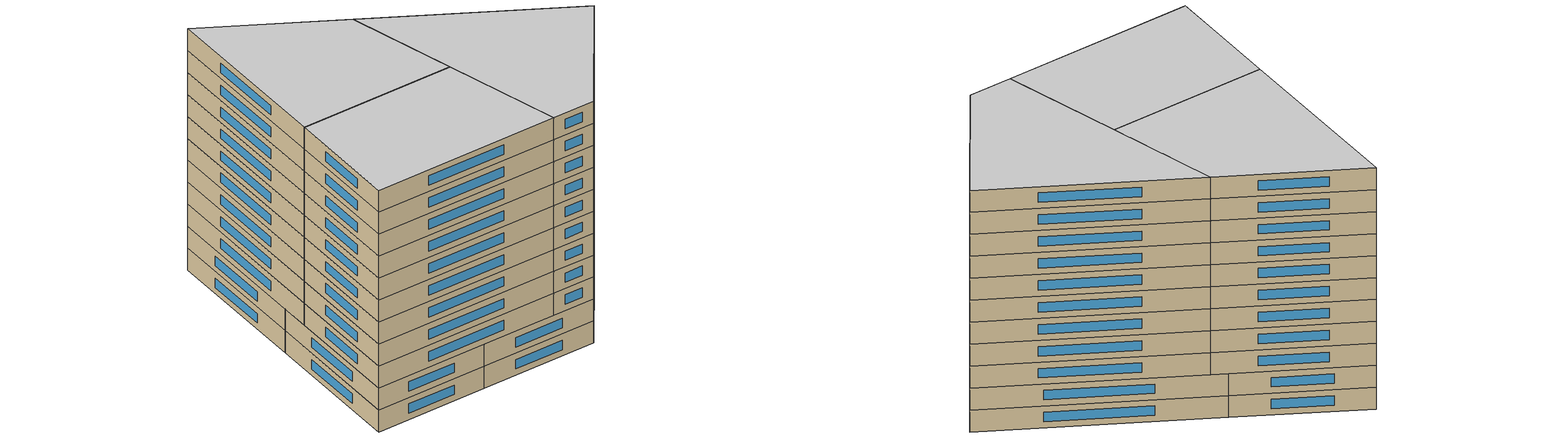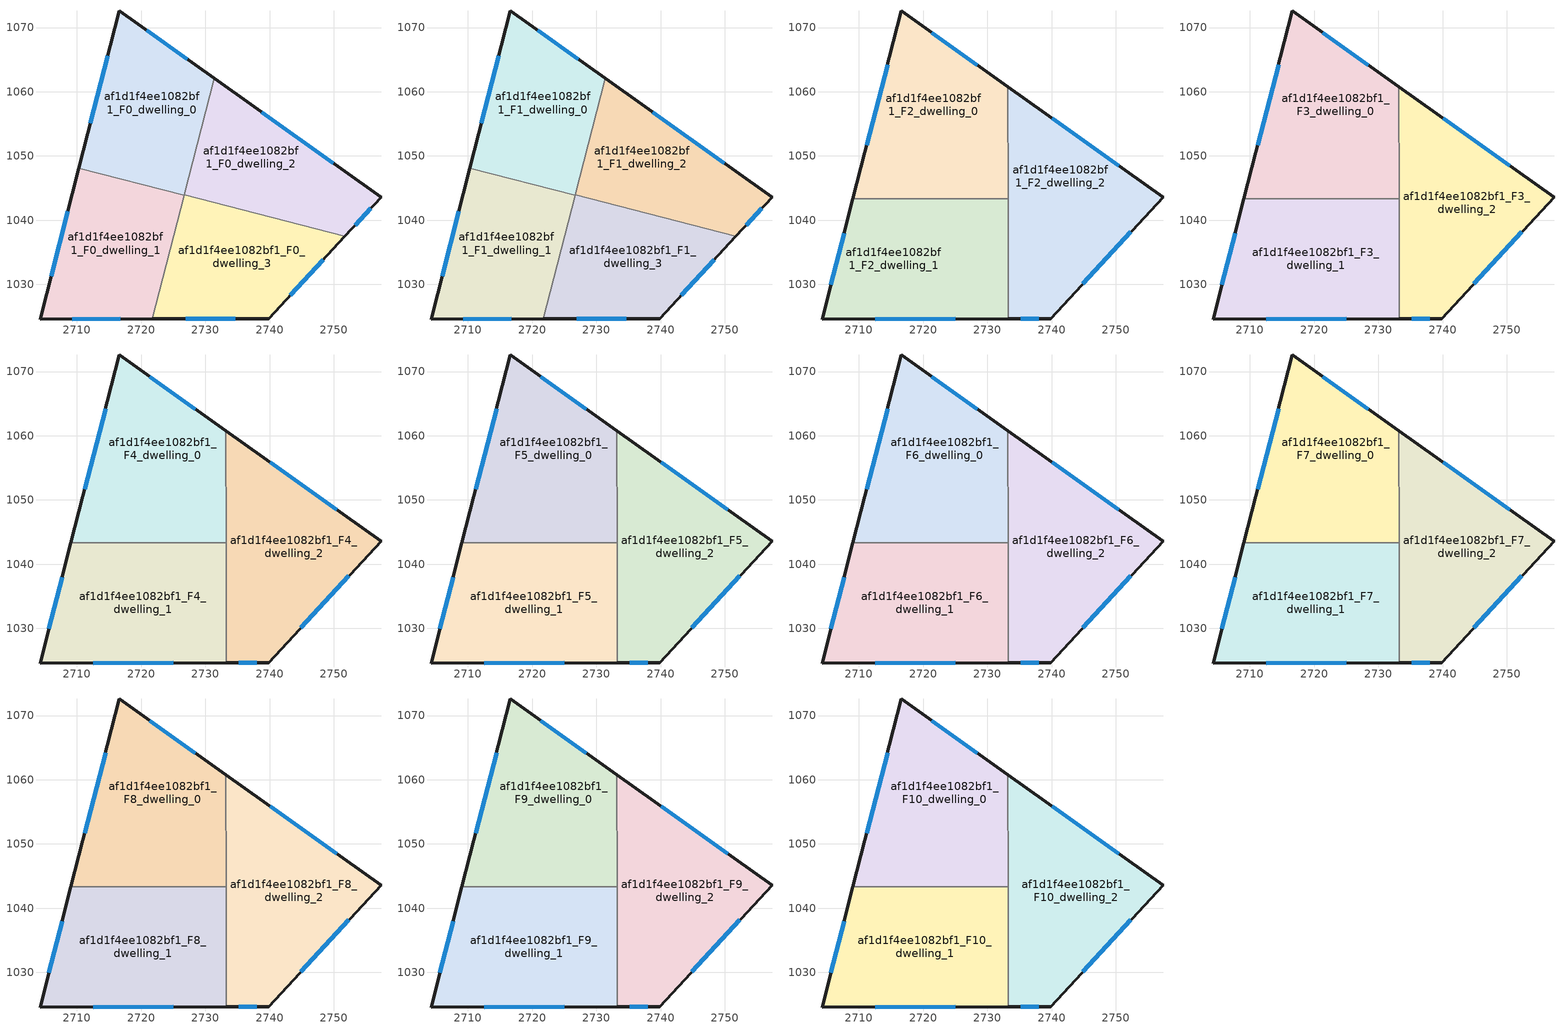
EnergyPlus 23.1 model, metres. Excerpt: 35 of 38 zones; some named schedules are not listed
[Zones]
af1d1f4ee1082bf1_F0_dwelling_0
 floor ground (EU_floor_Construction): 2731.39,1062.07 2726.7,1043.85 2710.31,1048.08 2716.62,1072.59 z0
 wall outside (EU_wall_Construction): 2731.39,1062.07 2716.62,1072.59 2710.31,1048.08 z0:3
 wall to af1d1f4ee1082bf1_F0_dwelling_1 (EU_wall_Construction): 2710.31,1048.08 2726.7,1043.85 z0:3
 wall to af1d1f4ee1082bf1_F0_dwelling_2 (EU_wall_Construction): 2726.72,1043.92 2731.39,1062.07 z0:3
 wall to af1d1f4ee1082bf1_F0_dwelling_3 (EU_wall_Construction): 2726.7,1043.85 2726.72,1043.92 z0:3
 window (EU_Window_Construction): 2714.82,1065.59 2712.11,1055.08 / 2727.17,1065.08 2720.84,1069.59 z0.86:2.14
af1d1f4ee1082bf1_F0_dwelling_1
 floor ground (EU_floor_Construction): 2726.7,1043.85 2721.74,1024.62 2704.25,1024.58 2710.31,1048.08 z0
 wall outside (EU_wall_Construction): 2710.31,1048.08 2704.25,1024.58 2721.74,1024.62 z0:3
 wall to af1d1f4ee1082bf1_F0_dwelling_3 (EU_wall_Construction): 2721.74,1024.62 2726.7,1043.85 z0:3
 window (EU_Window_Construction): 2708.58,1041.37 2705.98,1031.3 / 2709.25,1024.59 2716.74,1024.61 z0.86:2.14
af1d1f4ee1082bf1_F0_dwelling_2
 floor ground (EU_floor_Construction): 2757.36,1043.58 2751.72,1037.48 2726.72,1043.92 2731.39,1062.07 z0
 wall outside (EU_wall_Construction): 2751.72,1037.48 2757.36,1043.58 2731.39,1062.07 z0:3
 wall to af1d1f4ee1082bf1_F0_dwelling_3 (EU_wall_Construction): 2726.72,1043.92 2751.72,1037.48 z0:3
 window (EU_Window_Construction): 2753.33,1039.22 2755.75,1041.84 / 2749.94,1048.86 2738.81,1056.79 z0.86:2.14
af1d1f4ee1082bf1_F0_dwelling_3
 floor ground (EU_floor_Construction): 2751.72,1037.48 2739.86,1024.65 2721.74,1024.62 2726.72,1043.92 z0
 wall outside (EU_wall_Construction): 2721.74,1024.62 2739.86,1024.65 2751.72,1037.48 z0:3
 window (EU_Window_Construction): 2743.25,1028.31 2748.33,1033.81 / 2726.92,1024.63 2734.68,1024.64 z0.86:2.14
af1d1f4ee1082bf1_F1_dwelling_0
 floor to af1d1f4ee1082bf1_F0_dwelling_0 (EU_floor_Construction): 2731.39,1062.07 2726.7,1043.85 2710.31,1048.08 2716.62,1072.59 z3
 wall outside (EU_wall_Construction): 2731.39,1062.07 2716.62,1072.59 2710.31,1048.08 z3:6
 wall to af1d1f4ee1082bf1_F1_dwelling_1 (EU_wall_Construction): 2710.31,1048.08 2726.7,1043.85 z3:6
 wall to af1d1f4ee1082bf1_F1_dwelling_2 (EU_wall_Construction): 2726.72,1043.92 2731.39,1062.07 z3:6
 wall to af1d1f4ee1082bf1_F1_dwelling_3 (EU_wall_Construction): 2726.7,1043.85 2726.72,1043.92 z3:6
 window (EU_Window_Construction): 2714.82,1065.59 2712.11,1055.08 / 2727.17,1065.08 2720.84,1069.59 z3.86:5.14
 ceiling adiabatic (EU_roof_Construction): 2726.7,1043.85 2731.39,1062.07 2716.62,1072.59 2710.31,1048.08 z6
af1d1f4ee1082bf1_F1_dwelling_1
 floor to af1d1f4ee1082bf1_F0_dwelling_1 (EU_floor_Construction): 2726.7,1043.85 2721.74,1024.62 2704.25,1024.58 2710.31,1048.08 z3
 wall outside (EU_wall_Construction): 2710.31,1048.08 2704.25,1024.58 2721.74,1024.62 z3:6
 wall to af1d1f4ee1082bf1_F1_dwelling_3 (EU_wall_Construction): 2721.74,1024.62 2726.7,1043.85 z3:6
 window (EU_Window_Construction): 2708.58,1041.37 2705.98,1031.3 / 2709.25,1024.59 2716.74,1024.61 z3.86:5.14
 ceiling adiabatic (EU_roof_Construction): 2726.57,1043.34 2726.7,1043.85 2710.31,1048.08 2709.08,1043.3 z6
af1d1f4ee1082bf1_F1_dwelling_2
 floor to af1d1f4ee1082bf1_F0_dwelling_2 (EU_floor_Construction): 2757.36,1043.58 2751.72,1037.48 2726.72,1043.92 2731.39,1062.07 z3
 wall outside (EU_wall_Construction): 2751.72,1037.48 2757.36,1043.58 2731.39,1062.07 z3:6
 wall to af1d1f4ee1082bf1_F1_dwelling_3 (EU_wall_Construction): 2726.72,1043.92 2751.72,1037.48 z3:6
 window (EU_Window_Construction): 2753.33,1039.22 2755.75,1041.84 / 2749.94,1048.86 2738.81,1056.79 z3.86:5.14
 ceiling adiabatic (EU_roof_Construction): 2751.72,1037.48 2757.36,1043.58 2733.2,1060.79 2733.25,1042.24 z6
af1d1f4ee1082bf1_F1_dwelling_3
 floor to af1d1f4ee1082bf1_F0_dwelling_3 (EU_floor_Construction): 2751.72,1037.48 2739.86,1024.65 2721.74,1024.62 2726.72,1043.92 z3
 wall outside (EU_wall_Construction): 2721.74,1024.62 2739.86,1024.65 2751.72,1037.48 z3:6
 window (EU_Window_Construction): 2743.25,1028.31 2748.33,1033.81 / 2726.92,1024.63 2734.68,1024.64 z3.86:5.14
af1d1f4ee1082bf1_F2_dwelling_0
 floor to af1d1f4ee1082bf1_F1_dwelling_2 (EU_floor_Construction): 2733.2,1060.79 2733.25,1043.36 2728.94,1043.35 2726.72,1043.92 2731.39,1062.07 z6
 floor to af1d1f4ee1082bf1_F1_dwelling_3 (EU_floor_Construction): 2728.94,1043.35 2726.57,1043.34 2726.72,1043.92 z6
 floor adiabatic (EU_floor_Construction): 2731.39,1062.07 2726.57,1043.34 2709.08,1043.3 2716.62,1072.59 z6
 wall outside (EU_wall_Construction): 2733.2,1060.79 2716.62,1072.59 2709.08,1043.3 z6:9
 wall to af1d1f4ee1082bf1_F2_dwelling_1 (EU_wall_Construction): 2709.08,1043.3 2733.25,1043.36 z6:9
 wall to af1d1f4ee1082bf1_F2_dwelling_2 (EU_wall_Construction): 2733.25,1043.36 2733.2,1060.79 z6:9
 window (EU_Window_Construction): 2714.47,1064.22 2711.23,1051.67 / 2728.47,1064.16 2721.36,1069.22 z6.86:8.14
af1d1f4ee1082bf1_F2_dwelling_1
 floor to af1d1f4ee1082bf1_F1_dwelling_1 (EU_floor_Construction): 2726.57,1043.34 2721.74,1024.62 2704.25,1024.58 2709.08,1043.3 z6
 floor to af1d1f4ee1082bf1_F1_dwelling_3 (EU_floor_Construction): 2733.25,1042.24 2733.29,1024.64 2721.74,1024.62 2726.57,1043.34 2728.94,1043.35 z6
 floor to af1d1f4ee1082bf1_F1_dwelling_2 (EU_floor_Construction): 2733.25,1043.36 2733.25,1042.24 2728.94,1043.35 z6
 wall outside (EU_wall_Construction): 2709.08,1043.3 2704.25,1024.58 2733.29,1024.64 z6:9
 wall to af1d1f4ee1082bf1_F2_dwelling_2 (EU_wall_Construction): 2733.29,1024.64 2733.25,1043.36 z6:9
 window (EU_Window_Construction): 2707.7,1037.95 2705.63,1029.93 / 2712.55,1024.6 2725,1024.62 z6.86:8.14
af1d1f4ee1082bf1_F2_dwelling_2
 floor to af1d1f4ee1082bf1_F1_dwelling_3 (EU_floor_Construction): 2751.72,1037.48 2739.86,1024.65 2733.29,1024.64 2733.25,1042.24 z6
 floor adiabatic (EU_floor_Construction): 2757.36,1043.58 2751.72,1037.48 2733.25,1042.24 2733.2,1060.79 z6
 wall outside (EU_wall_Construction): 2733.29,1024.64 2739.86,1024.65 2757.36,1043.58 2733.2,1060.79 z6:9
 window (EU_Window_Construction): 2750.46,1048.5 2740.11,1055.87 / 2744.86,1030.06 2752.36,1038.17 / 2735.17,1024.64 2737.98,1024.65 z6.86:8.14
af1d1f4ee1082bf1_F3_dwelling_0
 floor to af1d1f4ee1082bf1_F2_dwelling_0 (EU_floor_Construction): 2733.2,1060.79 2733.25,1043.36 2709.08,1043.3 2716.62,1072.59 z9
 wall outside (EU_wall_Construction): 2733.2,1060.79 2716.62,1072.59 2709.08,1043.3 z9:12
 wall to af1d1f4ee1082bf1_F3_dwelling_1 (EU_wall_Construction): 2709.08,1043.3 2733.25,1043.36 z9:12
 wall to af1d1f4ee1082bf1_F3_dwelling_2 (EU_wall_Construction): 2733.25,1043.36 2733.2,1060.79 z9:12
 window (EU_Window_Construction): 2714.47,1064.22 2711.23,1051.67 / 2728.47,1064.16 2721.36,1069.22 z9.86:11.14
af1d1f4ee1082bf1_F3_dwelling_1
 floor to af1d1f4ee1082bf1_F2_dwelling_1 (EU_floor_Construction): 2733.25,1043.36 2733.29,1024.64 2704.25,1024.58 2709.08,1043.3 z9
 wall outside (EU_wall_Construction): 2709.08,1043.3 2704.25,1024.58 2733.29,1024.64 z9:12
 wall to af1d1f4ee1082bf1_F3_dwelling_2 (EU_wall_Construction): 2733.29,1024.64 2733.25,1043.36 z9:12
 window (EU_Window_Construction): 2707.7,1037.95 2705.63,1029.93 / 2712.55,1024.6 2725,1024.62 z9.86:11.14
af1d1f4ee1082bf1_F3_dwelling_2
 floor to af1d1f4ee1082bf1_F2_dwelling_2 (EU_floor_Construction): 2757.36,1043.58 2739.86,1024.65 2733.29,1024.64 2733.2,1060.79 z9
 wall outside (EU_wall_Construction): 2733.29,1024.64 2739.86,1024.65 2757.36,1043.58 2733.2,1060.79 z9:12
 window (EU_Window_Construction): 2750.46,1048.5 2740.11,1055.87 / 2744.86,1030.06 2752.36,1038.17 / 2735.17,1024.64 2737.98,1024.65 z9.86:11.14
af1d1f4ee1082bf1_F4_dwelling_0
 floor to af1d1f4ee1082bf1_F3_dwelling_0 (EU_floor_Construction): 2733.2,1060.79 2733.25,1043.36 2709.08,1043.3 2716.62,1072.59 z12
 wall outside (EU_wall_Construction): 2733.2,1060.79 2716.62,1072.59 2709.08,1043.3 z12:15
 wall to af1d1f4ee1082bf1_F4_dwelling_1 (EU_wall_Construction): 2709.08,1043.3 2733.25,1043.36 z12:15
 wall to af1d1f4ee1082bf1_F4_dwelling_2 (EU_wall_Construction): 2733.25,1043.36 2733.2,1060.79 z12:15
 window (EU_Window_Construction): 2714.47,1064.22 2711.23,1051.67 / 2728.47,1064.16 2721.36,1069.22 z12.86:14.14
af1d1f4ee1082bf1_F4_dwelling_1
 floor to af1d1f4ee1082bf1_F3_dwelling_1 (EU_floor_Construction): 2733.25,1043.36 2733.29,1024.64 2704.25,1024.58 2709.08,1043.3 z12
 wall outside (EU_wall_Construction): 2709.08,1043.3 2704.25,1024.58 2733.29,1024.64 z12:15
 wall to af1d1f4ee1082bf1_F4_dwelling_2 (EU_wall_Construction): 2733.29,1024.64 2733.25,1043.36 z12:15
 window (EU_Window_Construction): 2707.7,1037.95 2705.63,1029.93 / 2712.55,1024.6 2725,1024.62 z12.86:14.14
af1d1f4ee1082bf1_F4_dwelling_2
 floor to af1d1f4ee1082bf1_F3_dwelling_2 (EU_floor_Construction): 2757.36,1043.58 2739.86,1024.65 2733.29,1024.64 2733.2,1060.79 z12
 wall outside (EU_wall_Construction): 2733.29,1024.64 2739.86,1024.65 2757.36,1043.58 2733.2,1060.79 z12:15
 window (EU_Window_Construction): 2750.46,1048.5 2740.11,1055.87 / 2744.86,1030.06 2752.36,1038.17 / 2735.17,1024.64 2737.98,1024.65 z12.86:14.14
af1d1f4ee1082bf1_F5_dwelling_0
 floor to af1d1f4ee1082bf1_F4_dwelling_0 (EU_floor_Construction): 2733.2,1060.79 2733.25,1043.36 2709.08,1043.3 2716.62,1072.59 z15
 wall outside (EU_wall_Construction): 2733.2,1060.79 2716.62,1072.59 2709.08,1043.3 z15:18
 wall to af1d1f4ee1082bf1_F5_dwelling_1 (EU_wall_Construction): 2709.08,1043.3 2733.25,1043.36 z15:18
 wall to af1d1f4ee1082bf1_F5_dwelling_2 (EU_wall_Construction): 2733.25,1043.36 2733.2,1060.79 z15:18
 window (EU_Window_Construction): 2714.47,1064.22 2711.23,1051.67 / 2728.47,1064.16 2721.36,1069.22 z15.86:17.14
af1d1f4ee1082bf1_F5_dwelling_1
 floor to af1d1f4ee1082bf1_F4_dwelling_1 (EU_floor_Construction): 2733.25,1043.36 2733.29,1024.64 2704.25,1024.58 2709.08,1043.3 z15
 wall outside (EU_wall_Construction): 2709.08,1043.3 2704.25,1024.58 2733.29,1024.64 z15:18
 wall to af1d1f4ee1082bf1_F5_dwelling_2 (EU_wall_Construction): 2733.29,1024.64 2733.25,1043.36 z15:18
 window (EU_Window_Construction): 2707.7,1037.95 2705.63,1029.93 / 2712.55,1024.6 2725,1024.62 z15.86:17.14
af1d1f4ee1082bf1_F5_dwelling_2
 floor to af1d1f4ee1082bf1_F4_dwelling_2 (EU_floor_Construction): 2757.36,1043.58 2739.86,1024.65 2733.29,1024.64 2733.2,1060.79 z15
 wall outside (EU_wall_Construction): 2733.29,1024.64 2739.86,1024.65 2757.36,1043.58 2733.2,1060.79 z15:18
 window (EU_Window_Construction): 2750.46,1048.5 2740.11,1055.87 / 2744.86,1030.06 2752.36,1038.17 / 2735.17,1024.64 2737.98,1024.65 z15.86:17.14
af1d1f4ee1082bf1_F6_dwelling_0
 floor to af1d1f4ee1082bf1_F5_dwelling_0 (EU_floor_Construction): 2733.2,1060.79 2733.25,1043.36 2709.08,1043.3 2716.62,1072.59 z18
 wall outside (EU_wall_Construction): 2733.2,1060.79 2716.62,1072.59 2709.08,1043.3 z18:21
 wall to af1d1f4ee1082bf1_F6_dwelling_1 (EU_wall_Construction): 2709.08,1043.3 2733.25,1043.36 z18:21
 wall to af1d1f4ee1082bf1_F6_dwelling_2 (EU_wall_Construction): 2733.25,1043.36 2733.2,1060.79 z18:21
 window (EU_Window_Construction): 2714.47,1064.22 2711.23,1051.67 / 2728.47,1064.16 2721.36,1069.22 z18.86:20.14
af1d1f4ee1082bf1_F6_dwelling_1
 floor to af1d1f4ee1082bf1_F5_dwelling_1 (EU_floor_Construction): 2733.25,1043.36 2733.29,1024.64 2704.25,1024.58 2709.08,1043.3 z18
 wall outside (EU_wall_Construction): 2709.08,1043.3 2704.25,1024.58 2733.29,1024.64 z18:21
 wall to af1d1f4ee1082bf1_F6_dwelling_2 (EU_wall_Construction): 2733.29,1024.64 2733.25,1043.36 z18:21
 window (EU_Window_Construction): 2707.7,1037.95 2705.63,1029.93 / 2712.55,1024.6 2725,1024.62 z18.86:20.14
af1d1f4ee1082bf1_F6_dwelling_2
 floor to af1d1f4ee1082bf1_F5_dwelling_2 (EU_floor_Construction): 2757.36,1043.58 2739.86,1024.65 2733.29,1024.64 2733.2,1060.79 z18
 wall outside (EU_wall_Construction): 2733.29,1024.64 2739.86,1024.65 2757.36,1043.58 2733.2,1060.79 z18:21
 window (EU_Window_Construction): 2750.46,1048.5 2740.11,1055.87 / 2744.86,1030.06 2752.36,1038.17 / 2735.17,1024.64 2737.98,1024.65 z18.86:20.14
af1d1f4ee1082bf1_F7_dwelling_0
 floor to af1d1f4ee1082bf1_F6_dwelling_0 (EU_floor_Construction): 2733.2,1060.79 2733.25,1043.36 2709.08,1043.3 2716.62,1072.59 z21
 wall outside (EU_wall_Construction): 2733.2,1060.79 2716.62,1072.59 2709.08,1043.3 z21:24
 wall to af1d1f4ee1082bf1_F7_dwelling_1 (EU_wall_Construction): 2709.08,1043.3 2733.25,1043.36 z21:24
 wall to af1d1f4ee1082bf1_F7_dwelling_2 (EU_wall_Construction): 2733.25,1043.36 2733.2,1060.79 z21:24
 window (EU_Window_Construction): 2714.47,1064.22 2711.23,1051.67 / 2728.47,1064.16 2721.36,1069.22 z21.86:23.14
af1d1f4ee1082bf1_F7_dwelling_1
 floor to af1d1f4ee1082bf1_F6_dwelling_1 (EU_floor_Construction): 2733.25,1043.36 2733.29,1024.64 2704.25,1024.58 2709.08,1043.3 z21
 wall outside (EU_wall_Construction): 2709.08,1043.3 2704.25,1024.58 2733.29,1024.64 z21:24
 wall to af1d1f4ee1082bf1_F7_dwelling_2 (EU_wall_Construction): 2733.29,1024.64 2733.25,1043.36 z21:24
 window (EU_Window_Construction): 2707.7,1037.95 2705.63,1029.93 / 2712.55,1024.6 2725,1024.62 z21.86:23.14
af1d1f4ee1082bf1_F7_dwelling_2
 floor to af1d1f4ee1082bf1_F6_dwelling_2 (EU_floor_Construction): 2757.36,1043.58 2739.86,1024.65 2733.29,1024.64 2733.2,1060.79 z21
 wall outside (EU_wall_Construction): 2733.29,1024.64 2739.86,1024.65 2757.36,1043.58 2733.2,1060.79 z21:24
 window (EU_Window_Construction): 2750.46,1048.5 2740.11,1055.87 / 2744.86,1030.06 2752.36,1038.17 / 2735.17,1024.64 2737.98,1024.65 z21.86:23.14
af1d1f4ee1082bf1_F8_dwelling_0
 floor to af1d1f4ee1082bf1_F7_dwelling_0 (EU_floor_Construction): 2733.2,1060.79 2733.25,1043.36 2709.08,1043.3 2716.62,1072.59 z24
 wall outside (EU_wall_Construction): 2733.2,1060.79 2716.62,1072.59 2709.08,1043.3 z24:27
 wall to af1d1f4ee1082bf1_F8_dwelling_1 (EU_wall_Construction): 2709.08,1043.3 2733.25,1043.36 z24:27
 wall to af1d1f4ee1082bf1_F8_dwelling_2 (EU_wall_Construction): 2733.25,1043.36 2733.2,1060.79 z24:27
 window (EU_Window_Construction): 2714.47,1064.22 2711.23,1051.67 / 2728.47,1064.16 2721.36,1069.22 z24.86:26.14
af1d1f4ee1082bf1_F8_dwelling_1
 floor to af1d1f4ee1082bf1_F7_dwelling_1 (EU_floor_Construction): 2733.25,1043.36 2733.29,1024.64 2704.25,1024.58 2709.08,1043.3 z24
 wall outside (EU_wall_Construction): 2709.08,1043.3 2704.25,1024.58 2733.29,1024.64 z24:27
 wall to af1d1f4ee1082bf1_F8_dwelling_2 (EU_wall_Construction): 2733.29,1024.64 2733.25,1043.36 z24:27
 window (EU_Window_Construction): 2707.7,1037.95 2705.63,1029.93 / 2712.55,1024.6 2725,1024.62 z24.86:26.14
af1d1f4ee1082bf1_F8_dwelling_2
 floor to af1d1f4ee1082bf1_F7_dwelling_2 (EU_floor_Construction): 2757.36,1043.58 2739.86,1024.65 2733.29,1024.64 2733.2,1060.79 z24
 wall outside (EU_wall_Construction): 2733.29,1024.64 2739.86,1024.65 2757.36,1043.58 2733.2,1060.79 z24:27
 window (EU_Window_Construction): 2750.46,1048.5 2740.11,1055.87 / 2744.86,1030.06 2752.36,1038.17 / 2735.17,1024.64 2737.98,1024.65 z24.86:26.14
af1d1f4ee1082bf1_F9_dwelling_0
 floor to af1d1f4ee1082bf1_F8_dwelling_0 (EU_floor_Construction): 2733.2,1060.79 2733.25,1043.36 2709.08,1043.3 2716.62,1072.59 z27
 wall outside (EU_wall_Construction): 2733.2,1060.79 2716.62,1072.59 2709.08,1043.3 z27:30
 wall to af1d1f4ee1082bf1_F9_dwelling_1 (EU_wall_Construction): 2709.08,1043.3 2733.25,1043.36 z27:30
 wall to af1d1f4ee1082bf1_F9_dwelling_2 (EU_wall_Construction): 2733.25,1043.36 2733.2,1060.79 z27:30
 window (EU_Window_Construction): 2714.47,1064.22 2711.23,1051.67 / 2728.47,1064.16 2721.36,1069.22 z27.86:29.14
af1d1f4ee1082bf1_F9_dwelling_1
 floor to af1d1f4ee1082bf1_F8_dwelling_1 (EU_floor_Construction): 2733.25,1043.36 2733.29,1024.64 2704.25,1024.58 2709.08,1043.3 z27
 wall outside (EU_wall_Construction): 2709.08,1043.3 2704.25,1024.58 2733.29,1024.64 z27:30
 wall to af1d1f4ee1082bf1_F9_dwelling_2 (EU_wall_Construction): 2733.29,1024.64 2733.25,1043.36 z27:30
 window (EU_Window_Construction): 2707.7,1037.95 2705.63,1029.93 / 2712.55,1024.6 2725,1024.62 z27.86:29.14
af1d1f4ee1082bf1_F9_dwelling_2
 floor to af1d1f4ee1082bf1_F8_dwelling_2 (EU_floor_Construction): 2757.36,1043.58 2739.86,1024.65 2733.29,1024.64 2733.2,1060.79 z27
 wall outside (EU_wall_Construction): 2733.29,1024.64 2739.86,1024.65 2757.36,1043.58 2733.2,1060.79 z27:30
 window (EU_Window_Construction): 2750.46,1048.5 2740.11,1055.87 / 2744.86,1030.06 2752.36,1038.17 / 2735.17,1024.64 2737.98,1024.65 z27.86:29.14
af1d1f4ee1082bf1_F10_dwelling_0
 floor to af1d1f4ee1082bf1_F9_dwelling_0 (EU_floor_Construction): 2733.2,1060.79 2733.25,1043.36 2709.08,1043.3 2716.62,1072.59 z30
 wall outside (EU_wall_Construction): 2733.2,1060.79 2716.62,1072.59 2709.08,1043.3 z30:33
 wall to af1d1f4ee1082bf1_F10_dwelling_1 (EU_wall_Construction): 2709.08,1043.3 2733.25,1043.36 z30:33
 wall to af1d1f4ee1082bf1_F10_dwelling_2 (EU_wall_Construction): 2733.25,1043.36 2733.2,1060.79 z30:33
 window (EU_Window_Construction): 2714.47,1064.22 2711.23,1051.67 / 2728.47,1064.16 2721.36,1069.22 z30.86:32.14
 ceiling to af1d1f4ee1082bf1_F11_dwelling_0 (EU_floor_Construction): 2733.25,1043.36 2733.2,1060.79 2716.62,1072.59 2709.08,1043.3 z33
af1d1f4ee1082bf1_F10_dwelling_1
 floor to af1d1f4ee1082bf1_F9_dwelling_1 (EU_floor_Construction): 2733.25,1043.36 2733.29,1024.64 2704.25,1024.58 2709.08,1043.3 z30
 wall outside (EU_wall_Construction): 2709.08,1043.3 2704.25,1024.58 2733.29,1024.64 z30:33
 wall to af1d1f4ee1082bf1_F10_dwelling_2 (EU_wall_Construction): 2733.29,1024.64 2733.25,1043.36 z30:33
 window (EU_Window_Construction): 2707.7,1037.95 2705.63,1029.93 / 2712.55,1024.6 2725,1024.62 z30.86:32.14
 ceiling to af1d1f4ee1082bf1_F11_dwelling_1 (EU_floor_Construction): 2733.29,1024.64 2733.25,1043.36 2709.08,1043.3 2704.25,1024.58 z33
af1d1f4ee1082bf1_F10_dwelling_2
 floor to af1d1f4ee1082bf1_F9_dwelling_2 (EU_floor_Construction): 2757.36,1043.58 2739.86,1024.65 2733.29,1024.64 2733.2,1060.79 z30
 wall outside (EU_wall_Construction): 2733.29,1024.64 2739.86,1024.65 2757.36,1043.58 2733.2,1060.79 z30:33
 window (EU_Window_Construction): 2750.46,1048.5 2740.11,1055.87 / 2744.86,1030.06 2752.36,1038.17 / 2735.17,1024.64 2737.98,1024.65 z30.86:32.14
 ceiling to af1d1f4ee1082bf1_F11_dwelling_2 (EU_floor_Construction): 2739.86,1024.65 2757.36,1043.58 2733.2,1060.79 2733.29,1024.64 z33
[Building]
EU S2 Campaign: North Axis=0; Terrain=City; Solar Distribution=FullExterior
[Site:Location]
Helsinki-Vantaa.AP: Latitude=60.317; Longitude=24.963; Time Zone=2; Elevation=54.6
[SizingPeriod:WeatherFileDays]
AnnualSizingPeriod: Begin Month=1; Begin Day of Month=1; End Month=12; End Day of Month=31; Day of Week for Start Day=Monday; Use Weather File Daylight Saving Period=No; Use Weather File Rain and Snow Indicators=No
[MATERIAL]
EU_InternalMass_Material: Roughness=MediumRough; Thickness=0.1; Conductivity=1; Density=1800; Specific Heat=900; Thermal Absorptance=0.9; Solar Absorptance=0.7; Visible Absorptance=0.7
[MATERIAL:NOMASS] Roughness=MediumRough; Thermal Absorptance=0.9; Solar Absorptance=0.7; Visible Absorptance=0.7
Name | Thermal Resistance
EU_wall_NoMass | 5.91765
EU_roof_NoMass | 11.1778
EU_floor_NoMass | 6.2875
[WINDOWMATERIAL:SIMPLEGLAZINGSYSTEM]
EU_Window_SimpleGlazing: UFactor=0.994035; Solar Heat Gain Coefficient=0.7; Visible Transmittance=0.7
[CONSTRUCTION]
EU_wall_Construction: EU_wall_NoMass
EU_roof_Construction: EU_roof_NoMass
EU_floor_Construction: EU_floor_NoMass
EU_Window_Construction: EU_Window_SimpleGlazing
EU_InternalMass_Construction: EU_InternalMass_Material
[ZONE] Type=1; Multiplier=1; Ceiling Height=autocalculate; Floor Area=autocalculate; Part of Total Floor Area=Yes
Name | Volume
af1d1f4ee1082bf1_F0_dwelling_0; af1d1f4ee1082bf1_F1_dwelling_0 | 1120.44
af1d1f4ee1082bf1_F2_dwelling_0; af1d1f4ee1082bf1_F3_dwelling_0; af1d1f4ee1082bf1_F4_dwelling_0; af1d1f4ee1082bf1_F5_dwelling_0; af1d1f4ee1082bf1_F6_dwelling_0; af1d1f4ee1082bf1_F7_dwelling_0; af1d1f4ee1082bf1_F8_dwelling_0; af1d1f4ee1082bf1_F9_dwelling_0; af1d1f4ee1082bf1_F10_dwelling_0; af1d1f4ee1082bf1_F2_dwelling_2; af1d1f4ee1082bf1_F3_dwelling_2; af1d1f4ee1082bf1_F4_dwelling_2; af1d1f4ee1082bf1_F5_dwelling_2; af1d1f4ee1082bf1_F6_dwelling_2; af1d1f4ee1082bf1_F7_dwelling_2; af1d1f4ee1082bf1_F8_dwelling_2; af1d1f4ee1082bf1_F9_dwelling_2; af1d1f4ee1082bf1_F10_dwelling_2 | 1493.86
af1d1f4ee1082bf1_F0_dwelling_1; af1d1f4ee1082bf1_F1_dwelling_1 | 1120.39
af1d1f4ee1082bf1_F2_dwelling_1; af1d1f4ee1082bf1_F3_dwelling_1; af1d1f4ee1082bf1_F4_dwelling_1; af1d1f4ee1082bf1_F5_dwelling_1; af1d1f4ee1082bf1_F6_dwelling_1; af1d1f4ee1082bf1_F7_dwelling_1; af1d1f4ee1082bf1_F8_dwelling_1; af1d1f4ee1082bf1_F9_dwelling_1; af1d1f4ee1082bf1_F10_dwelling_1 | 1493.82
af1d1f4ee1082bf1_F0_dwelling_2; af1d1f4ee1082bf1_F1_dwelling_2 | 1120.37
af1d1f4ee1082bf1_F0_dwelling_3; af1d1f4ee1082bf1_F1_dwelling_3 | 1120.4
[INTERNALMASS] Construction=EU_InternalMass_Construction
Name | Zone or ZoneList | Surface Area
af1d1f4ee1082bf1_F0_dwelling_0_EU_InternalMass | af1d1f4ee1082bf1_F0_dwelling_0 | 373.475
af1d1f4ee1082bf1_F0_dwelling_1_EU_InternalMass | af1d1f4ee1082bf1_F0_dwelling_1 | 373.458
af1d1f4ee1082bf1_F0_dwelling_2_EU_InternalMass | af1d1f4ee1082bf1_F0_dwelling_2 | 373.462
af1d1f4ee1082bf1_F0_dwelling_3_EU_InternalMass | af1d1f4ee1082bf1_F0_dwelling_3 | 373.465
af1d1f4ee1082bf1_F1_dwelling_0_EU_InternalMass | af1d1f4ee1082bf1_F1_dwelling_0 | 373.475
af1d1f4ee1082bf1_F1_dwelling_1_EU_InternalMass | af1d1f4ee1082bf1_F1_dwelling_1 | 373.458
af1d1f4ee1082bf1_F1_dwelling_2_EU_InternalMass | af1d1f4ee1082bf1_F1_dwelling_2 | 373.462
af1d1f4ee1082bf1_F1_dwelling_3_EU_InternalMass | af1d1f4ee1082bf1_F1_dwelling_3 | 373.465
af1d1f4ee1082bf1_F2_dwelling_0_EU_InternalMass | af1d1f4ee1082bf1_F2_dwelling_0 | 497.957
af1d1f4ee1082bf1_F2_dwelling_1_EU_InternalMass | af1d1f4ee1082bf1_F2_dwelling_1 | 497.939
af1d1f4ee1082bf1_F2_dwelling_2_EU_InternalMass | af1d1f4ee1082bf1_F2_dwelling_2 | 497.954
af1d1f4ee1082bf1_F3_dwelling_0_EU_InternalMass | af1d1f4ee1082bf1_F3_dwelling_0 | 497.957
af1d1f4ee1082bf1_F3_dwelling_1_EU_InternalMass | af1d1f4ee1082bf1_F3_dwelling_1 | 497.939
af1d1f4ee1082bf1_F3_dwelling_2_EU_InternalMass | af1d1f4ee1082bf1_F3_dwelling_2 | 497.954
af1d1f4ee1082bf1_F4_dwelling_0_EU_InternalMass | af1d1f4ee1082bf1_F4_dwelling_0 | 497.957
af1d1f4ee1082bf1_F4_dwelling_1_EU_InternalMass | af1d1f4ee1082bf1_F4_dwelling_1 | 497.939
af1d1f4ee1082bf1_F4_dwelling_2_EU_InternalMass | af1d1f4ee1082bf1_F4_dwelling_2 | 497.954
af1d1f4ee1082bf1_F5_dwelling_0_EU_InternalMass | af1d1f4ee1082bf1_F5_dwelling_0 | 497.957
af1d1f4ee1082bf1_F5_dwelling_1_EU_InternalMass | af1d1f4ee1082bf1_F5_dwelling_1 | 497.939
af1d1f4ee1082bf1_F5_dwelling_2_EU_InternalMass | af1d1f4ee1082bf1_F5_dwelling_2 | 497.954
af1d1f4ee1082bf1_F6_dwelling_0_EU_InternalMass | af1d1f4ee1082bf1_F6_dwelling_0 | 497.957
af1d1f4ee1082bf1_F6_dwelling_1_EU_InternalMass | af1d1f4ee1082bf1_F6_dwelling_1 | 497.939
af1d1f4ee1082bf1_F6_dwelling_2_EU_InternalMass | af1d1f4ee1082bf1_F6_dwelling_2 | 497.954
af1d1f4ee1082bf1_F7_dwelling_0_EU_InternalMass | af1d1f4ee1082bf1_F7_dwelling_0 | 497.957
af1d1f4ee1082bf1_F7_dwelling_1_EU_InternalMass | af1d1f4ee1082bf1_F7_dwelling_1 | 497.939
af1d1f4ee1082bf1_F7_dwelling_2_EU_InternalMass | af1d1f4ee1082bf1_F7_dwelling_2 | 497.954
af1d1f4ee1082bf1_F8_dwelling_0_EU_InternalMass | af1d1f4ee1082bf1_F8_dwelling_0 | 497.957
af1d1f4ee1082bf1_F8_dwelling_1_EU_InternalMass | af1d1f4ee1082bf1_F8_dwelling_1 | 497.939
af1d1f4ee1082bf1_F8_dwelling_2_EU_InternalMass | af1d1f4ee1082bf1_F8_dwelling_2 | 497.954
af1d1f4ee1082bf1_F9_dwelling_0_EU_InternalMass | af1d1f4ee1082bf1_F9_dwelling_0 | 497.957
af1d1f4ee1082bf1_F9_dwelling_1_EU_InternalMass | af1d1f4ee1082bf1_F9_dwelling_1 | 497.939
af1d1f4ee1082bf1_F9_dwelling_2_EU_InternalMass | af1d1f4ee1082bf1_F9_dwelling_2 | 497.954
af1d1f4ee1082bf1_F10_dwelling_0_EU_InternalMass | af1d1f4ee1082bf1_F10_dwelling_0 | 497.957
af1d1f4ee1082bf1_F10_dwelling_1_EU_InternalMass | af1d1f4ee1082bf1_F10_dwelling_1 | 497.939
af1d1f4ee1082bf1_F10_dwelling_2_EU_InternalMass | af1d1f4ee1082bf1_F10_dwelling_2 | 497.954
[OTHEREQUIPMENT] Fuel Type=Electricity; Design Level Calculation Method=Watts/Area; Power per Zone Floor Area=1; Fraction Latent=0; Fraction Radiant=0; Fraction Lost=0; Carbon Dioxide Generation Rate=0; EndUse Subcategory=EU_Step8_InternalGains
Name | Zone or ZoneList or Space or SpaceList | Schedule
EU_Step8_InternalGain_af1d1f4ee1082bf1_F0_dwelling_0_f000 | af1d1f4ee1082bf1_F0_dwelling_0 | EU_Step8_GainSchedule_af1d1f4ee1082bf1_F0_dwelling_0_f000
EU_Step8_InternalGain_af1d1f4ee1082bf1_F0_dwelling_1_f000 | af1d1f4ee1082bf1_F0_dwelling_1 | EU_Step8_GainSchedule_af1d1f4ee1082bf1_F0_dwelling_1_f000
EU_Step8_InternalGain_af1d1f4ee1082bf1_F0_dwelling_2_f000 | af1d1f4ee1082bf1_F0_dwelling_2 | EU_Step8_GainSchedule_af1d1f4ee1082bf1_F0_dwelling_2_f000
EU_Step8_InternalGain_af1d1f4ee1082bf1_F0_dwelling_3_f000 | af1d1f4ee1082bf1_F0_dwelling_3 | EU_Step8_GainSchedule_af1d1f4ee1082bf1_F0_dwelling_3_f000
EU_Step8_InternalGain_af1d1f4ee1082bf1_F1_dwelling_0_f000 | af1d1f4ee1082bf1_F1_dwelling_0 | EU_Step8_GainSchedule_af1d1f4ee1082bf1_F1_dwelling_0_f000
EU_Step8_InternalGain_af1d1f4ee1082bf1_F1_dwelling_1_f000 | af1d1f4ee1082bf1_F1_dwelling_1 | EU_Step8_GainSchedule_af1d1f4ee1082bf1_F1_dwelling_1_f000
EU_Step8_InternalGain_af1d1f4ee1082bf1_F1_dwelling_2_f000 | af1d1f4ee1082bf1_F1_dwelling_2 | EU_Step8_GainSchedule_af1d1f4ee1082bf1_F1_dwelling_2_f000
EU_Step8_InternalGain_af1d1f4ee1082bf1_F1_dwelling_3_f000 | af1d1f4ee1082bf1_F1_dwelling_3 | EU_Step8_GainSchedule_af1d1f4ee1082bf1_F1_dwelling_3_f000
EU_Step8_InternalGain_af1d1f4ee1082bf1_F2_dwelling_0_f000 | af1d1f4ee1082bf1_F2_dwelling_0 | EU_Step8_GainSchedule_af1d1f4ee1082bf1_F2_dwelling_0_f000
EU_Step8_InternalGain_af1d1f4ee1082bf1_F2_dwelling_1_f000 | af1d1f4ee1082bf1_F2_dwelling_1 | EU_Step8_GainSchedule_af1d1f4ee1082bf1_F2_dwelling_1_f000
EU_Step8_InternalGain_af1d1f4ee1082bf1_F2_dwelling_2_f000 | af1d1f4ee1082bf1_F2_dwelling_2 | EU_Step8_GainSchedule_af1d1f4ee1082bf1_F2_dwelling_2_f000
EU_Step8_InternalGain_af1d1f4ee1082bf1_F3_dwelling_0_f000 | af1d1f4ee1082bf1_F3_dwelling_0 | EU_Step8_GainSchedule_af1d1f4ee1082bf1_F3_dwelling_0_f000
EU_Step8_InternalGain_af1d1f4ee1082bf1_F3_dwelling_1_f000 | af1d1f4ee1082bf1_F3_dwelling_1 | EU_Step8_GainSchedule_af1d1f4ee1082bf1_F3_dwelling_1_f000
EU_Step8_InternalGain_af1d1f4ee1082bf1_F3_dwelling_2_f000 | af1d1f4ee1082bf1_F3_dwelling_2 | EU_Step8_GainSchedule_af1d1f4ee1082bf1_F3_dwelling_2_f000
EU_Step8_InternalGain_af1d1f4ee1082bf1_F4_dwelling_0_f000 | af1d1f4ee1082bf1_F4_dwelling_0 | EU_Step8_GainSchedule_af1d1f4ee1082bf1_F4_dwelling_0_f000
EU_Step8_InternalGain_af1d1f4ee1082bf1_F4_dwelling_1_f000 | af1d1f4ee1082bf1_F4_dwelling_1 | EU_Step8_GainSchedule_af1d1f4ee1082bf1_F4_dwelling_1_f000
EU_Step8_InternalGain_af1d1f4ee1082bf1_F4_dwelling_2_f000 | af1d1f4ee1082bf1_F4_dwelling_2 | EU_Step8_GainSchedule_af1d1f4ee1082bf1_F4_dwelling_2_f000
EU_Step8_InternalGain_af1d1f4ee1082bf1_F5_dwelling_0_f000 | af1d1f4ee1082bf1_F5_dwelling_0 | EU_Step8_GainSchedule_af1d1f4ee1082bf1_F5_dwelling_0_f000
EU_Step8_InternalGain_af1d1f4ee1082bf1_F5_dwelling_1_f000 | af1d1f4ee1082bf1_F5_dwelling_1 | EU_Step8_GainSchedule_af1d1f4ee1082bf1_F5_dwelling_1_f000
EU_Step8_InternalGain_af1d1f4ee1082bf1_F5_dwelling_2_f000 | af1d1f4ee1082bf1_F5_dwelling_2 | EU_Step8_GainSchedule_af1d1f4ee1082bf1_F5_dwelling_2_f000
EU_Step8_InternalGain_af1d1f4ee1082bf1_F6_dwelling_0_f000 | af1d1f4ee1082bf1_F6_dwelling_0 | EU_Step8_GainSchedule_af1d1f4ee1082bf1_F6_dwelling_0_f000
EU_Step8_InternalGain_af1d1f4ee1082bf1_F6_dwelling_1_f000 | af1d1f4ee1082bf1_F6_dwelling_1 | EU_Step8_GainSchedule_af1d1f4ee1082bf1_F6_dwelling_1_f000
EU_Step8_InternalGain_af1d1f4ee1082bf1_F6_dwelling_2_f000 | af1d1f4ee1082bf1_F6_dwelling_2 | EU_Step8_GainSchedule_af1d1f4ee1082bf1_F6_dwelling_2_f000
EU_Step8_InternalGain_af1d1f4ee1082bf1_F7_dwelling_0_f000 | af1d1f4ee1082bf1_F7_dwelling_0 | EU_Step8_GainSchedule_af1d1f4ee1082bf1_F7_dwelling_0_f000
EU_Step8_InternalGain_af1d1f4ee1082bf1_F7_dwelling_1_f000 | af1d1f4ee1082bf1_F7_dwelling_1 | EU_Step8_GainSchedule_af1d1f4ee1082bf1_F7_dwelling_1_f000
EU_Step8_InternalGain_af1d1f4ee1082bf1_F7_dwelling_2_f000 | af1d1f4ee1082bf1_F7_dwelling_2 | EU_Step8_GainSchedule_af1d1f4ee1082bf1_F7_dwelling_2_f000
EU_Step8_InternalGain_af1d1f4ee1082bf1_F8_dwelling_0_f000 | af1d1f4ee1082bf1_F8_dwelling_0 | EU_Step8_GainSchedule_af1d1f4ee1082bf1_F8_dwelling_0_f000
EU_Step8_InternalGain_af1d1f4ee1082bf1_F8_dwelling_1_f000 | af1d1f4ee1082bf1_F8_dwelling_1 | EU_Step8_GainSchedule_af1d1f4ee1082bf1_F8_dwelling_1_f000
EU_Step8_InternalGain_af1d1f4ee1082bf1_F8_dwelling_2_f000 | af1d1f4ee1082bf1_F8_dwelling_2 | EU_Step8_GainSchedule_af1d1f4ee1082bf1_F8_dwelling_2_f000
EU_Step8_InternalGain_af1d1f4ee1082bf1_F9_dwelling_0_f000 | af1d1f4ee1082bf1_F9_dwelling_0 | EU_Step8_GainSchedule_af1d1f4ee1082bf1_F9_dwelling_0_f000
EU_Step8_InternalGain_af1d1f4ee1082bf1_F9_dwelling_1_f000 | af1d1f4ee1082bf1_F9_dwelling_1 | EU_Step8_GainSchedule_af1d1f4ee1082bf1_F9_dwelling_1_f000
EU_Step8_InternalGain_af1d1f4ee1082bf1_F9_dwelling_2_f000 | af1d1f4ee1082bf1_F9_dwelling_2 | EU_Step8_GainSchedule_af1d1f4ee1082bf1_F9_dwelling_2_f000
EU_Step8_InternalGain_af1d1f4ee1082bf1_F10_dwelling_0_f000 | af1d1f4ee1082bf1_F10_dwelling_0 | EU_Step8_GainSchedule_af1d1f4ee1082bf1_F10_dwelling_0_f000
EU_Step8_InternalGain_af1d1f4ee1082bf1_F10_dwelling_1_f000 | af1d1f4ee1082bf1_F10_dwelling_1 | EU_Step8_GainSchedule_af1d1f4ee1082bf1_F10_dwelling_1_f000
EU_Step8_InternalGain_af1d1f4ee1082bf1_F10_dwelling_2_f000 | af1d1f4ee1082bf1_F10_dwelling_2 | EU_Step8_GainSchedule_af1d1f4ee1082bf1_F10_dwelling_2_f000
[ZONEVENTILATION:DESIGNFLOWRATE] Schedule=EU_AlwaysOn; Design Flow Rate Calculation Method=AirChanges/Hour; Air Changes per Hour=0.596421; Ventilation Type=Natural; Fan Pressure Rise=0; Fan Total Efficiency=1; Constant Term Coefficient=1; Temperature Term Coefficient=0; Velocity Term Coefficient=0; Velocity Squared Term Coefficient=0; Minimum Indoor Temperature=-100; Maximum Indoor Temperature=100; Delta Temperature=-100; Minimum Outdoor Temperature=-100; Maximum Outdoor Temperature=100; Maximum Wind Speed=40
Name | Zone or ZoneList or Space or SpaceList
EU_ConstantAir_af1d1f4ee1082bf1_F0_dwelling_0 | af1d1f4ee1082bf1_F0_dwelling_0
EU_ConstantAir_af1d1f4ee1082bf1_F0_dwelling_1 | af1d1f4ee1082bf1_F0_dwelling_1
EU_ConstantAir_af1d1f4ee1082bf1_F0_dwelling_2 | af1d1f4ee1082bf1_F0_dwelling_2
EU_ConstantAir_af1d1f4ee1082bf1_F0_dwelling_3 | af1d1f4ee1082bf1_F0_dwelling_3
EU_ConstantAir_af1d1f4ee1082bf1_F1_dwelling_0 | af1d1f4ee1082bf1_F1_dwelling_0
EU_ConstantAir_af1d1f4ee1082bf1_F1_dwelling_1 | af1d1f4ee1082bf1_F1_dwelling_1
EU_ConstantAir_af1d1f4ee1082bf1_F1_dwelling_2 | af1d1f4ee1082bf1_F1_dwelling_2
EU_ConstantAir_af1d1f4ee1082bf1_F1_dwelling_3 | af1d1f4ee1082bf1_F1_dwelling_3
EU_ConstantAir_af1d1f4ee1082bf1_F2_dwelling_0 | af1d1f4ee1082bf1_F2_dwelling_0
EU_ConstantAir_af1d1f4ee1082bf1_F2_dwelling_1 | af1d1f4ee1082bf1_F2_dwelling_1
EU_ConstantAir_af1d1f4ee1082bf1_F2_dwelling_2 | af1d1f4ee1082bf1_F2_dwelling_2
EU_ConstantAir_af1d1f4ee1082bf1_F3_dwelling_0 | af1d1f4ee1082bf1_F3_dwelling_0
EU_ConstantAir_af1d1f4ee1082bf1_F3_dwelling_1 | af1d1f4ee1082bf1_F3_dwelling_1
EU_ConstantAir_af1d1f4ee1082bf1_F3_dwelling_2 | af1d1f4ee1082bf1_F3_dwelling_2
EU_ConstantAir_af1d1f4ee1082bf1_F4_dwelling_0 | af1d1f4ee1082bf1_F4_dwelling_0
EU_ConstantAir_af1d1f4ee1082bf1_F4_dwelling_1 | af1d1f4ee1082bf1_F4_dwelling_1
EU_ConstantAir_af1d1f4ee1082bf1_F4_dwelling_2 | af1d1f4ee1082bf1_F4_dwelling_2
EU_ConstantAir_af1d1f4ee1082bf1_F5_dwelling_0 | af1d1f4ee1082bf1_F5_dwelling_0
EU_ConstantAir_af1d1f4ee1082bf1_F5_dwelling_1 | af1d1f4ee1082bf1_F5_dwelling_1
EU_ConstantAir_af1d1f4ee1082bf1_F5_dwelling_2 | af1d1f4ee1082bf1_F5_dwelling_2
EU_ConstantAir_af1d1f4ee1082bf1_F6_dwelling_0 | af1d1f4ee1082bf1_F6_dwelling_0
EU_ConstantAir_af1d1f4ee1082bf1_F6_dwelling_1 | af1d1f4ee1082bf1_F6_dwelling_1
EU_ConstantAir_af1d1f4ee1082bf1_F6_dwelling_2 | af1d1f4ee1082bf1_F6_dwelling_2
EU_ConstantAir_af1d1f4ee1082bf1_F7_dwelling_0 | af1d1f4ee1082bf1_F7_dwelling_0
EU_ConstantAir_af1d1f4ee1082bf1_F7_dwelling_1 | af1d1f4ee1082bf1_F7_dwelling_1
EU_ConstantAir_af1d1f4ee1082bf1_F7_dwelling_2 | af1d1f4ee1082bf1_F7_dwelling_2
EU_ConstantAir_af1d1f4ee1082bf1_F8_dwelling_0 | af1d1f4ee1082bf1_F8_dwelling_0
EU_ConstantAir_af1d1f4ee1082bf1_F8_dwelling_1 | af1d1f4ee1082bf1_F8_dwelling_1
EU_ConstantAir_af1d1f4ee1082bf1_F8_dwelling_2 | af1d1f4ee1082bf1_F8_dwelling_2
EU_ConstantAir_af1d1f4ee1082bf1_F9_dwelling_0 | af1d1f4ee1082bf1_F9_dwelling_0
EU_ConstantAir_af1d1f4ee1082bf1_F9_dwelling_1 | af1d1f4ee1082bf1_F9_dwelling_1
EU_ConstantAir_af1d1f4ee1082bf1_F9_dwelling_2 | af1d1f4ee1082bf1_F9_dwelling_2
EU_ConstantAir_af1d1f4ee1082bf1_F10_dwelling_0 | af1d1f4ee1082bf1_F10_dwelling_0
EU_ConstantAir_af1d1f4ee1082bf1_F10_dwelling_1 | af1d1f4ee1082bf1_F10_dwelling_1
EU_ConstantAir_af1d1f4ee1082bf1_F10_dwelling_2 | af1d1f4ee1082bf1_F10_dwelling_2
[HVACTEMPLATE:ZONE:IDEALLOADSAIRSYSTEM] System Availability Schedule=EU_AlwaysOn; Maximum Heating Supply Air Temperature=50; Minimum Cooling Supply Air Temperature=13; Maximum Heating Supply Air Humidity Ratio=0.0156; Minimum Cooling Supply Air Humidity Ratio=0.0077; Heating Limit=NoLimit; Cooling Limit=NoLimit; Heating Availability Schedule=EU_AlwaysOn; Cooling Availability Schedule=EU_CoolingOff; Dehumidification Control Type=ConstantSensibleHeatRatio; Cooling Sensible Heat Ratio=0.7; Dehumidification Setpoint=60; Humidification Control Type=None; Humidification Setpoint=30; Outdoor Air Method=None; Outdoor Air Flow Rate per Person=0.00944; Outdoor Air Flow Rate per Zone Floor Area=0; Outdoor Air Flow Rate per Zone=0; Demand Controlled Ventilation Type=None; Outdoor Air Economizer Type=NoEconomizer; Heat Recovery Type=None; Sensible Heat Recovery Effectiveness=0.7; Latent Heat Recovery Effectiveness=0.65
Name | Template Thermostat
af1d1f4ee1082bf1_F0_dwelling_0 | EU_HeatOnly_af1d1f4ee1082bf1_F0_dwelling_0
af1d1f4ee1082bf1_F0_dwelling_1 | EU_HeatOnly_af1d1f4ee1082bf1_F0_dwelling_1
af1d1f4ee1082bf1_F0_dwelling_2 | EU_HeatOnly_af1d1f4ee1082bf1_F0_dwelling_2
af1d1f4ee1082bf1_F0_dwelling_3 | EU_HeatOnly_af1d1f4ee1082bf1_F0_dwelling_3
af1d1f4ee1082bf1_F1_dwelling_0 | EU_HeatOnly_af1d1f4ee1082bf1_F1_dwelling_0
af1d1f4ee1082bf1_F1_dwelling_1 | EU_HeatOnly_af1d1f4ee1082bf1_F1_dwelling_1
af1d1f4ee1082bf1_F1_dwelling_2 | EU_HeatOnly_af1d1f4ee1082bf1_F1_dwelling_2
af1d1f4ee1082bf1_F1_dwelling_3 | EU_HeatOnly_af1d1f4ee1082bf1_F1_dwelling_3
af1d1f4ee1082bf1_F2_dwelling_0 | EU_HeatOnly_af1d1f4ee1082bf1_F2_dwelling_0
af1d1f4ee1082bf1_F2_dwelling_1 | EU_HeatOnly_af1d1f4ee1082bf1_F2_dwelling_1
af1d1f4ee1082bf1_F2_dwelling_2 | EU_HeatOnly_af1d1f4ee1082bf1_F2_dwelling_2
af1d1f4ee1082bf1_F3_dwelling_0 | EU_HeatOnly_af1d1f4ee1082bf1_F3_dwelling_0
af1d1f4ee1082bf1_F3_dwelling_1 | EU_HeatOnly_af1d1f4ee1082bf1_F3_dwelling_1
af1d1f4ee1082bf1_F3_dwelling_2 | EU_HeatOnly_af1d1f4ee1082bf1_F3_dwelling_2
af1d1f4ee1082bf1_F4_dwelling_0 | EU_HeatOnly_af1d1f4ee1082bf1_F4_dwelling_0
af1d1f4ee1082bf1_F4_dwelling_1 | EU_HeatOnly_af1d1f4ee1082bf1_F4_dwelling_1
af1d1f4ee1082bf1_F4_dwelling_2 | EU_HeatOnly_af1d1f4ee1082bf1_F4_dwelling_2
af1d1f4ee1082bf1_F5_dwelling_0 | EU_HeatOnly_af1d1f4ee1082bf1_F5_dwelling_0
af1d1f4ee1082bf1_F5_dwelling_1 | EU_HeatOnly_af1d1f4ee1082bf1_F5_dwelling_1
af1d1f4ee1082bf1_F5_dwelling_2 | EU_HeatOnly_af1d1f4ee1082bf1_F5_dwelling_2
af1d1f4ee1082bf1_F6_dwelling_0 | EU_HeatOnly_af1d1f4ee1082bf1_F6_dwelling_0
af1d1f4ee1082bf1_F6_dwelling_1 | EU_HeatOnly_af1d1f4ee1082bf1_F6_dwelling_1
af1d1f4ee1082bf1_F6_dwelling_2 | EU_HeatOnly_af1d1f4ee1082bf1_F6_dwelling_2
af1d1f4ee1082bf1_F7_dwelling_0 | EU_HeatOnly_af1d1f4ee1082bf1_F7_dwelling_0
af1d1f4ee1082bf1_F7_dwelling_1 | EU_HeatOnly_af1d1f4ee1082bf1_F7_dwelling_1
af1d1f4ee1082bf1_F7_dwelling_2 | EU_HeatOnly_af1d1f4ee1082bf1_F7_dwelling_2
af1d1f4ee1082bf1_F8_dwelling_0 | EU_HeatOnly_af1d1f4ee1082bf1_F8_dwelling_0
af1d1f4ee1082bf1_F8_dwelling_1 | EU_HeatOnly_af1d1f4ee1082bf1_F8_dwelling_1
af1d1f4ee1082bf1_F8_dwelling_2 | EU_HeatOnly_af1d1f4ee1082bf1_F8_dwelling_2
af1d1f4ee1082bf1_F9_dwelling_0 | EU_HeatOnly_af1d1f4ee1082bf1_F9_dwelling_0
af1d1f4ee1082bf1_F9_dwelling_1 | EU_HeatOnly_af1d1f4ee1082bf1_F9_dwelling_1
af1d1f4ee1082bf1_F9_dwelling_2 | EU_HeatOnly_af1d1f4ee1082bf1_F9_dwelling_2
af1d1f4ee1082bf1_F10_dwelling_0 | EU_HeatOnly_af1d1f4ee1082bf1_F10_dwelling_0
af1d1f4ee1082bf1_F10_dwelling_1 | EU_HeatOnly_af1d1f4ee1082bf1_F10_dwelling_1
af1d1f4ee1082bf1_F10_dwelling_2 | EU_HeatOnly_af1d1f4ee1082bf1_F10_dwelling_2
[SIZING:ZONE] Zone Cooling Design Supply Air Temperature Input Method=SupplyAirTemperature; Zone Cooling Design Supply Air Temperature=13; Zone Heating Design Supply Air Temperature Input Method=SupplyAirTemperature; Zone Heating Design Supply Air Temperature=50; Zone Cooling Design Supply Air Humidity Ratio=0.008; Zone Heating Design Supply Air Humidity Ratio=0.008; Cooling Design Air Flow Method=DesignDay; Cooling Design Air Flow Rate=0; Cooling Minimum Air Flow per Zone Floor Area=0.000762; Cooling Minimum Air Flow=0; Cooling Minimum Air Flow Fraction=0.2; Heating Design Air Flow Method=DesignDay; Heating Design Air Flow Rate=0; Heating Maximum Air Flow per Zone Floor Area=0.002032; Heating Maximum Air Flow=0.141576; Heating Maximum Air Flow Fraction=0.3; Account for Dedicated Outdoor Air System=No; Dedicated Outdoor Air System Control Strategy=NeutralSupplyAir; Dedicated Outdoor Air Low Setpoint Temperature for Design=autosize; Dedicated Outdoor Air High Setpoint Temperature for Design=autosize; Zone Load Sizing Method=Sensible Load Only No Latent Load; Zone Latent Cooling Design Supply Air Humidity Ratio Input Method=HumidityRatioDifference; Zone Cooling Design Supply Air Humidity Ratio Difference=0.005; Zone Latent Heating Design Supply Air Humidity Ratio Input Method=HumidityRatioDifference; Zone Humidification Design Supply Air Humidity Ratio Difference=0.005
af1d1f4ee1082bf1_F0_dwelling_0; af1d1f4ee1082bf1_F0_dwelling_1; af1d1f4ee1082bf1_F0_dwelling_2; af1d1f4ee1082bf1_F0_dwelling_3; af1d1f4ee1082bf1_F1_dwelling_0; af1d1f4ee1082bf1_F1_dwelling_1; af1d1f4ee1082bf1_F1_dwelling_2; af1d1f4ee1082bf1_F1_dwelling_3; af1d1f4ee1082bf1_F2_dwelling_0; af1d1f4ee1082bf1_F2_dwelling_1; af1d1f4ee1082bf1_F2_dwelling_2; af1d1f4ee1082bf1_F3_dwelling_0; af1d1f4ee1082bf1_F3_dwelling_1; af1d1f4ee1082bf1_F3_dwelling_2; af1d1f4ee1082bf1_F4_dwelling_0; af1d1f4ee1082bf1_F4_dwelling_1; af1d1f4ee1082bf1_F4_dwelling_2; af1d1f4ee1082bf1_F5_dwelling_0; af1d1f4ee1082bf1_F5_dwelling_1; af1d1f4ee1082bf1_F5_dwelling_2; af1d1f4ee1082bf1_F6_dwelling_0; af1d1f4ee1082bf1_F6_dwelling_1; af1d1f4ee1082bf1_F6_dwelling_2; af1d1f4ee1082bf1_F7_dwelling_0; af1d1f4ee1082bf1_F7_dwelling_1; af1d1f4ee1082bf1_F7_dwelling_2; af1d1f4ee1082bf1_F8_dwelling_0; af1d1f4ee1082bf1_F8_dwelling_1; af1d1f4ee1082bf1_F8_dwelling_2; af1d1f4ee1082bf1_F9_dwelling_0; af1d1f4ee1082bf1_F9_dwelling_1; af1d1f4ee1082bf1_F9_dwelling_2; af1d1f4ee1082bf1_F10_dwelling_0; af1d1f4ee1082bf1_F10_dwelling_1; af1d1f4ee1082bf1_F10_dwelling_2
[SCHEDULE:FILE] Column Number=1; Rows to Skip at Top=0; Number of Hours of Data=8760; Column Separator=Comma; Interpolate to Timestep=No; Minutes per Item=60; Adjust Schedule for Daylight Savings=Yes
Name | File
EU_Step8_GainSchedule_af1d1f4ee1082bf1_F0_dwelling_0_f000 | ../../schedules/af1d1f4ee1082bf1/af1d1f4ee1082bf1_F0_dwelling_0_f000_gain.csv
EU_Step8_GainSchedule_af1d1f4ee1082bf1_F0_dwelling_1_f000 | ../../schedules/af1d1f4ee1082bf1/af1d1f4ee1082bf1_F0_dwelling_1_f000_gain.csv
EU_Step8_GainSchedule_af1d1f4ee1082bf1_F0_dwelling_2_f000 | ../../schedules/af1d1f4ee1082bf1/af1d1f4ee1082bf1_F0_dwelling_2_f000_gain.csv
EU_Step8_GainSchedule_af1d1f4ee1082bf1_F0_dwelling_3_f000 | ../../schedules/af1d1f4ee1082bf1/af1d1f4ee1082bf1_F0_dwelling_3_f000_gain.csv
EU_Step8_GainSchedule_af1d1f4ee1082bf1_F1_dwelling_0_f000 | ../../schedules/af1d1f4ee1082bf1/af1d1f4ee1082bf1_F1_dwelling_0_f000_gain.csv
EU_Step8_GainSchedule_af1d1f4ee1082bf1_F1_dwelling_1_f000 | ../../schedules/af1d1f4ee1082bf1/af1d1f4ee1082bf1_F1_dwelling_1_f000_gain.csv
EU_Step8_GainSchedule_af1d1f4ee1082bf1_F1_dwelling_2_f000 | ../../schedules/af1d1f4ee1082bf1/af1d1f4ee1082bf1_F1_dwelling_2_f000_gain.csv
EU_Step8_GainSchedule_af1d1f4ee1082bf1_F1_dwelling_3_f000 | ../../schedules/af1d1f4ee1082bf1/af1d1f4ee1082bf1_F1_dwelling_3_f000_gain.csv
EU_Step8_GainSchedule_af1d1f4ee1082bf1_F2_dwelling_0_f000 | ../../schedules/af1d1f4ee1082bf1/af1d1f4ee1082bf1_F2_dwelling_0_f000_gain.csv
EU_Step8_GainSchedule_af1d1f4ee1082bf1_F2_dwelling_1_f000 | ../../schedules/af1d1f4ee1082bf1/af1d1f4ee1082bf1_F2_dwelling_1_f000_gain.csv
EU_Step8_GainSchedule_af1d1f4ee1082bf1_F2_dwelling_2_f000 | ../../schedules/af1d1f4ee1082bf1/af1d1f4ee1082bf1_F2_dwelling_2_f000_gain.csv
EU_Step8_GainSchedule_af1d1f4ee1082bf1_F3_dwelling_0_f000 | ../../schedules/af1d1f4ee1082bf1/af1d1f4ee1082bf1_F3_dwelling_0_f000_gain.csv
EU_Step8_GainSchedule_af1d1f4ee1082bf1_F3_dwelling_1_f000 | ../../schedules/af1d1f4ee1082bf1/af1d1f4ee1082bf1_F3_dwelling_1_f000_gain.csv
EU_Step8_GainSchedule_af1d1f4ee1082bf1_F3_dwelling_2_f000 | ../../schedules/af1d1f4ee1082bf1/af1d1f4ee1082bf1_F3_dwelling_2_f000_gain.csv
EU_Step8_GainSchedule_af1d1f4ee1082bf1_F4_dwelling_0_f000 | ../../schedules/af1d1f4ee1082bf1/af1d1f4ee1082bf1_F4_dwelling_0_f000_gain.csv
EU_Step8_GainSchedule_af1d1f4ee1082bf1_F4_dwelling_1_f000 | ../../schedules/af1d1f4ee1082bf1/af1d1f4ee1082bf1_F4_dwelling_1_f000_gain.csv
EU_Step8_GainSchedule_af1d1f4ee1082bf1_F4_dwelling_2_f000 | ../../schedules/af1d1f4ee1082bf1/af1d1f4ee1082bf1_F4_dwelling_2_f000_gain.csv
EU_Step8_GainSchedule_af1d1f4ee1082bf1_F5_dwelling_0_f000 | ../../schedules/af1d1f4ee1082bf1/af1d1f4ee1082bf1_F5_dwelling_0_f000_gain.csv
EU_Step8_GainSchedule_af1d1f4ee1082bf1_F5_dwelling_1_f000 | ../../schedules/af1d1f4ee1082bf1/af1d1f4ee1082bf1_F5_dwelling_1_f000_gain.csv
EU_Step8_GainSchedule_af1d1f4ee1082bf1_F5_dwelling_2_f000 | ../../schedules/af1d1f4ee1082bf1/af1d1f4ee1082bf1_F5_dwelling_2_f000_gain.csv
EU_Step8_GainSchedule_af1d1f4ee1082bf1_F6_dwelling_0_f000 | ../../schedules/af1d1f4ee1082bf1/af1d1f4ee1082bf1_F6_dwelling_0_f000_gain.csv
